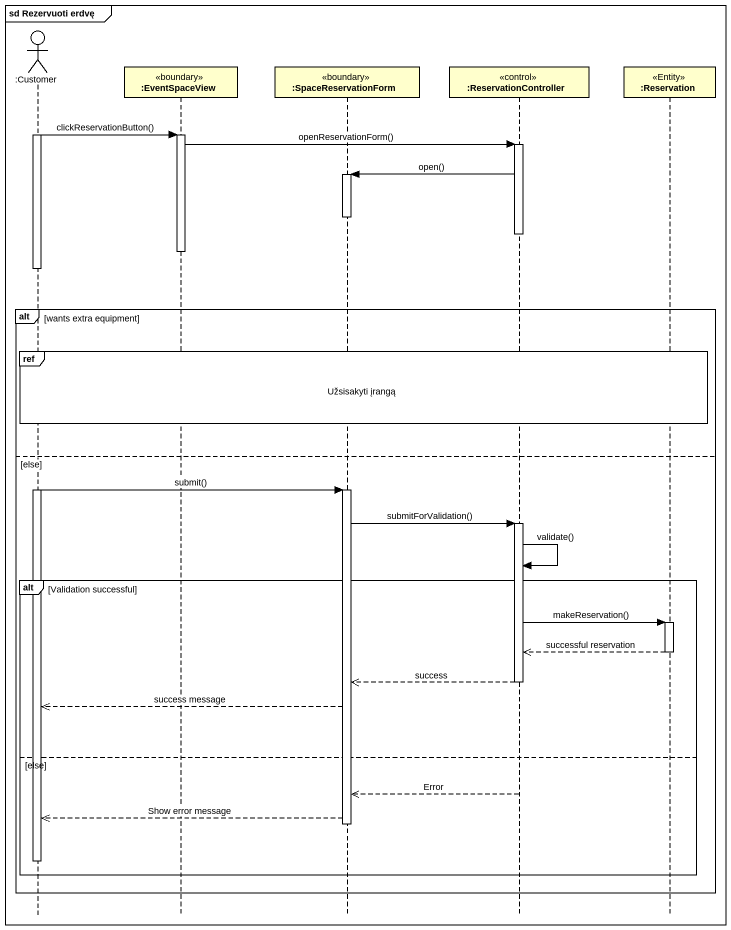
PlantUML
@startuml
mainframe sd Rezervuoti erdvę
hide footbox
actor ":Customer" as Customer
participant ":EventSpaceView" as EventSpaceView <<boundary>>
participant ":SpaceReservationForm" as SpaceReservationForm <<boundary>>
participant ":ReservationController" as ReservationController <<control>>
participant ":Reservation" as Reservation <<Entity>>

activate Customer
Customer -> EventSpaceView : clickReservationButton()
activate EventSpaceView
EventSpaceView -> ReservationController : openReservationForm()
activate ReservationController
ReservationController -> SpaceReservationForm : open()
activate SpaceReservationForm
deactivate SpaceReservationForm
deactivate ReservationController
deactivate EventSpaceView
alt wants extra equipment
  ref over Customer, EventSpaceView, SpaceReservationForm, ReservationController, Reservation : Užsisakyti įrangą
else else
  Customer -> SpaceReservationForm : submit()
  activate SpaceReservationForm
  SpaceReservationForm -> ReservationController : submitForValidation()
  activate ReservationController
  ReservationController -> ReservationController : validate()
  alt Validation successful
    ReservationController -> Reservation : makeReservation()
    activate Reservation
    Reservation -->> ReservationController : successful reservation
    deactivate Reservation
    ReservationController -->> SpaceReservationForm : success
    deactivate ReservationController
    SpaceReservationForm -->> Customer : success message
  else else
    ReservationController -->> SpaceReservationForm : Error
    SpaceReservationForm -->> Customer : Show error message
    deactivate SpaceReservationForm
    deactivate Customer
  end
end
@enduml
